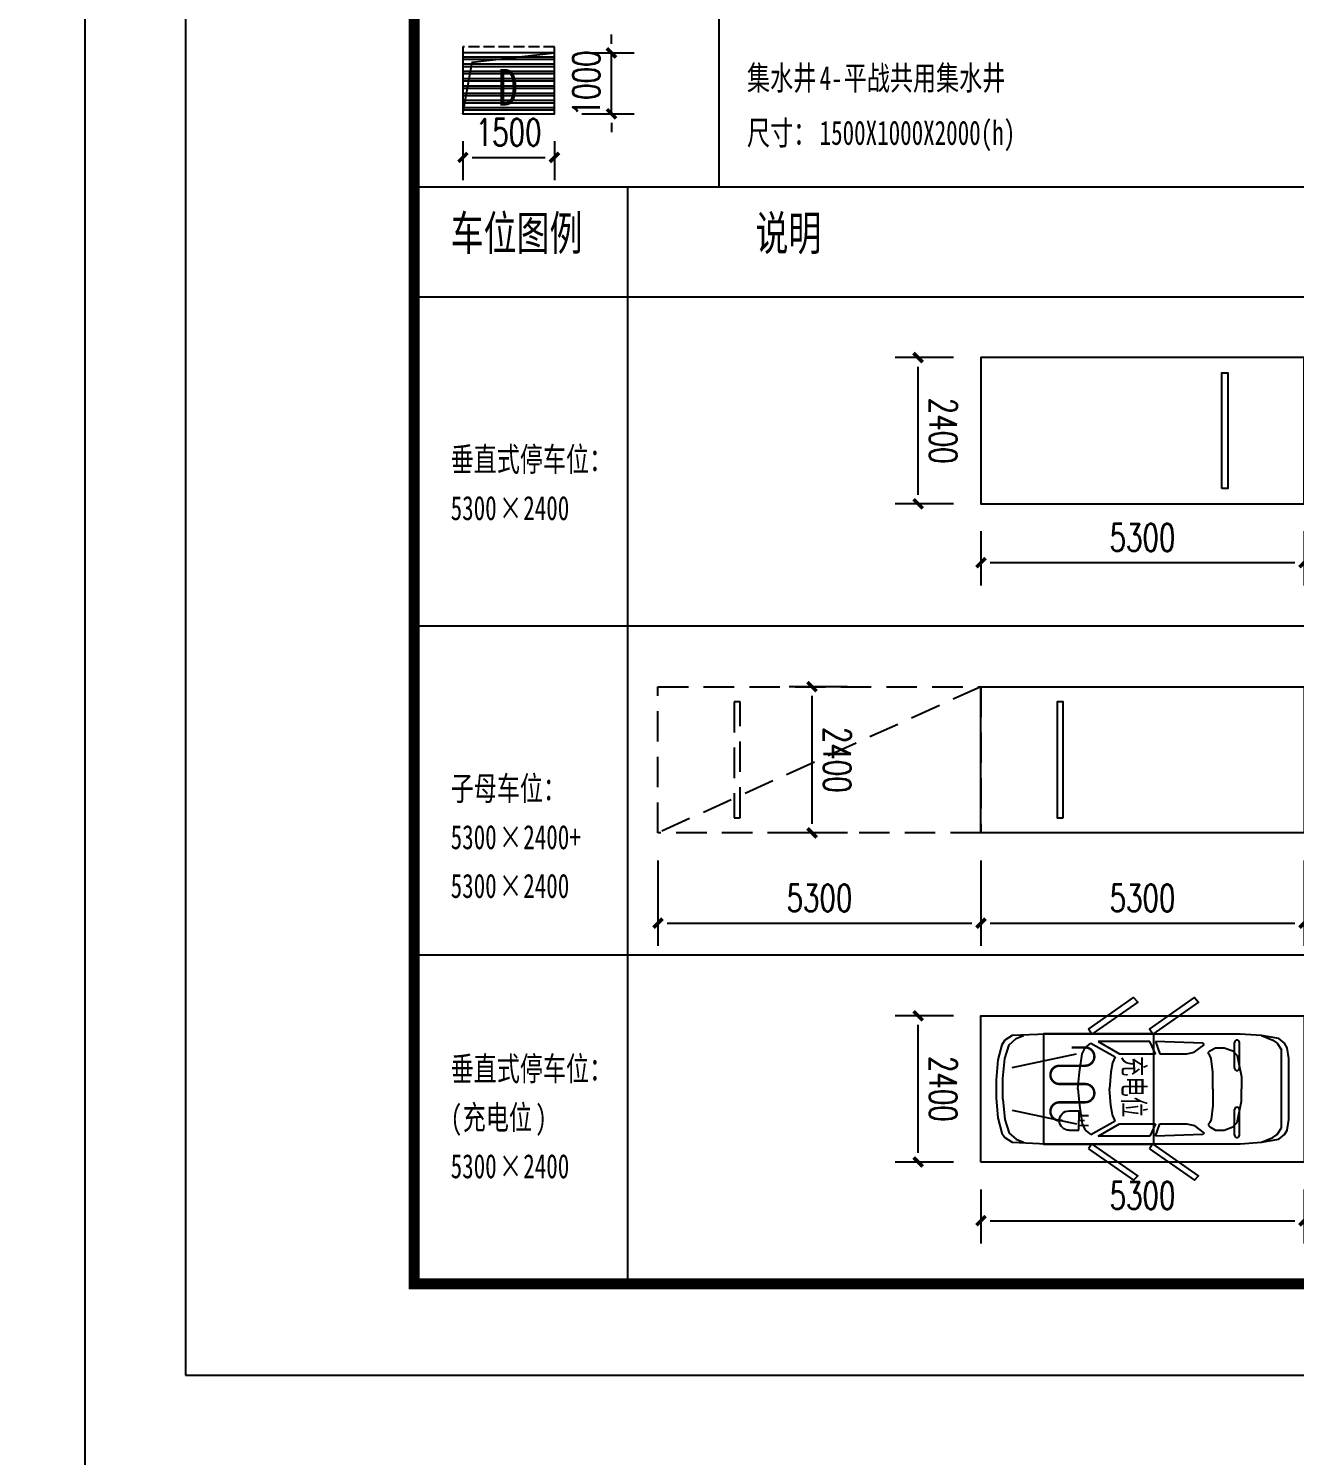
# Model space of a CAD drawing. Header units: millimetres. Extents: x 12325263 to 13848842, y -1463133 to 573208.
# Drawn here: x 12467915 to 12488685, y -1159923 to -1136508 of the extents above; entities that cross this region are included whole.
import ezdxf
from ezdxf.enums import TextEntityAlignment as Align
from ezdxf.xclip import XClip

# ---------------------------------------------------------------- set-up
doc = ezdxf.new("R2010")
doc.units = ezdxf.units.MM
doc.header["$LTSCALE"] = 1000
doc.header["$XCLIPFRAME"] = 0
for name, pattern in [('56号楼地下室墙柱$0$DASHED', [0.75, 0.5, -0.25]), ('DASH', [0.35, 0.25, -0.1]), ('地下室负三层平面图$0$-3F平面$0$$AUDIT_BAD_LTYPE2', [0])]:
    doc.linetypes.add(name, pattern=pattern)
for name, color, linetype in [('-2F平面$0$COLUMN-CONCRETE', 6, 'Continuous'), ('-2F平面$0$WALL-SHATCH', 8, 'Continuous'), ('A-ANNO-TEXT', 7, 'Continuous'), ('J-集水井', 40, 'Continuous'), ('PUB_DIM', 83, 'Continuous'), ('PUB_HATCH', 8, 'Continuous'), ('TITLIN1', 7, 'Continuous'), ('WALL', 5, 'Continuous'), ('公寓机动车库', 23, 'Continuous'), ('地下室平面$0$子母车位', 9, 'Continuous'), ('建筑-停车位', 119, 'Continuous')]:
    doc.layers.add(name, color=color, linetype=linetype)
doc.styles.add('-黑体', font='simhei.ttf')
doc.styles.add('_TCH_DIM_T3', font='SIMPLEX.shx', dxfattribs={"width": 0.705882, "bigfont": 'GBCBIG.shx'})
doc.styles.add('ACHT', font='simhei.ttf')
doc.styles.add('TITXC', font='simhei.ttf')
doc.styles.add('TITXV', font='', dxfattribs={"width": 0.7})
doc.styles.add('黑体', font='simhei.ttf', dxfattribs={"width": 0.7})
doc.styles.get('TITXV').set_extended_font_data('SimSun')
doc.dimstyles.new('_TCH_ARCH&&150', dxfattribs={"dimtxt": 446.25, "dimasz": 150, "dimexe": 375, "dimexo": 450, "dimgap": 189.375, "dimtad": 1, "dimdec": 0, "dimzin": 0, "dimdsep": 46, "dimtxsty": '_TCH_DIM_T3', "dimblk": 'asdggshdfhsg_ArchTick', "dimcen": 0.09, "dimclrt": 7, "dimazin": 2, "dimtfac": 1, "dimtdec": 0, "dimtix": 1, "dimtmove": 2, "dimatfit": 3, "dimfxl": 1, "dimtolj": 1, "dimtzin": 0, "dimarcsym": 0})

# ---------------------------------------------------------------- blocks, each defined once
blk = doc.blocks.new('横向图框_A0')
at = {"layer": 'TITLIN1'}
blk.add_lwpolyline([(0, 0), (1189, 0), (1189, 841), (0, 841)], close=True, dxfattribs=at)
at = {"layer": 'TITLIN1', "const_width": 1.2}
blk.add_lwpolyline([(25, 10), (1179, 10), (1179, 831), (25, 831)], close=True, dxfattribs=at)
blk.add_lwpolyline([(25, 10), (1179, 10), (1179, 831), (25, 831)], close=True, dxfattribs=at)
at = {"style": 'TITXV', "width": 0.8}
for tag, p in [('暖通', (3.13, 781)), ('智能化', (9.38, 781)), ('给排水', (15.63, 705)), ('建筑', (3.13, 705)), ('结构', (9.38, 705)), ('电气', (21.88, 705))]:
    blk.add_attdef(tag, text='', height=2.5, rotation=90, dxfattribs=at).set_placement(p, align=Align.MIDDLE_CENTER)
for tag, height, style, p in [('总工程师', 3, 'ACHT', (1143.11, 210.3)), ('审定', 3, 'ACHT', (1143.11, 202.3)), ('审核', 3, 'ACHT', (1143.11, 194.3)), ('设计总负责人1', 3, 'ACHT', (1143.11, 186.3)), ('设计总负责人2', 3, 'ACHT', (1143.11, 178.3)), ('设计总负责人3', 3, 'ACHT', (1143.11, 170.3)), ('专业负责人1', 3, 'ACHT', (1143.11, 162.3)), ('专业负责人2', 3, 'ACHT', (1143.11, 154.3)), ('专业负责人3', 3, 'ACHT', (1143.11, 146.3)), ('校核1', 3, 'ACHT', (1143.11, 138.3)), ('校核2', 3, 'ACHT', (1143.11, 130.3)), ('设计1', 3, 'ACHT', (1143.11, 122.3)), ('设计2', 3, 'ACHT', (1143.11, 114.3)), ('工程编号', 3, 'TITXC', (1142.31, 74.79)), ('专业', 3, 'TITXC', (1170.43, 74.79)), ('设计阶段', 3, 'TITXC', (1155.54, 67.78)), ('图号', 5, 'TITXC', (1140.34, 32.75)), ('出图日期', 3, 'ACHT', (1144.35, 24.29))]:
    blk.add_attdef(tag, text='', height=height, dxfattribs=dict(style=style)).set_placement(p, align=Align.MIDDLE_CENTER)
at = {"style": 'TITXC', "flags": 1}
for tag, height, p in [('建设单位', 3, (1149.82, 102.29)), ('工程名称', 3, (1149.82, 86.29)), ('图纸名称', 5, (1149.82, 51.04))]:
    blk.add_attdef(tag, text='', height=height, dxfattribs=at).set_placement(p, align=Align.MIDDLE_CENTER)
at = {"style": 'ACHT', "width": 0.8}
for tag, p in [('版本号', (1172.76, 32.79)), ('序号', (1172.76, 24.29))]:
    blk.add_attdef(tag, text='', height=3, dxfattribs=at).set_placement(p, align=Align.MIDDLE_CENTER)
blk = doc.blocks.new('*U20')
blk.add_blockref('横向图框_A0', (0, 0))
blk = doc.blocks.new('A$C15443CC7')
at = {"xscale": 150, "yscale": 150, "zscale": 150}
blk.add_blockref('*U20', (0, 0), dxfattribs=at)
blk = doc.blocks.new('adgshg13--2F平面$0$A$C7F010FC0')
at = {"layer": '-2F平面$0$WALL-SHATCH'}
h = blk.add_hatch(color=256, dxfattribs=at)
h.dxf.hatch_style = 1
h.paths.add_polyline_path([(-60384, -16881), (-763, 197), (12588, -13153), (12588, -157996), (-162965, -188820), (-171262, -180523), (-171262, -31311), (-150707, -10756), (-131860, -7981), (-99162, -7981), (-99162, -4981), (-76620, -4981), (-70108, -16881)], flags=16)
h.paths.add_polyline_path([(-60091, -16381), (-647, 647), (12988, -12988), (12988, -158332), (-163101, -189250), (-171662, -180689), (-171662, -31145), (-150778, -10261), (-131897, -7481), (-99562, -7481), (-99562, -4581), (-76366, -4581), (-69908, -16381)])
at = {"layer": '-2F平面$0$COLUMN-CONCRETE'}
for points in [[(-60091, -16381), (-647, 647), (12988, -12988), (12988, -158332), (-163101, -189250), (-171662, -180689), (-171662, -31145), (-150778, -10261), (-131897, -7481), (-99562, -7481), (-99562, -4581), (-76366, -4581), (-69908, -16381)], [(-60384, -16881), (-763, 197), (12588, -13153), (12588, -157996), (-162965, -188820), (-171262, -180523), (-171262, -31311), (-150707, -10756), (-131860, -7981), (-99162, -7981), (-99162, -4981), (-76620, -4981), (-70108, -16881)]]:
    blk.add_lwpolyline(points, close=True, dxfattribs=at)
blk = doc.blocks.new('A$C2A3E77E8')
at = {"layer": 'WALL', "color": 1}
blk.add_blockref('adgshg13--2F平面$0$A$C7F010FC0', (561507.9, 205483.1), dxfattribs=at)
blk = doc.blocks.new('A$C5DA70C54')
at = {"layer": 'J-集水井', "linetype": 'DASH'}
h = blk.add_hatch(dxfattribs=at)
h.set_pattern_fill('ANSI32', color=98, scale=35.564045, angle=135, style=0)
h.set_pattern_definition([(180, (284.52, -284.51), (-3e-09, -169.374), []), (180, (228.06, -228.05), (-3e-09, -169.374), [])])
edge = h.paths.add_edge_path()
edge.add_line((0, 0), (2134, 0))
edge.add_line((2134, 0), (2134, 1423))
edge.add_line((2134, 1423), (0, 1423))
edge.add_line((0, 1423), (0, 0))
at = {"layer": 'J-集水井', "color": 251, "linetype": 'DASH'}
blk.add_lwpolyline([(2134, 1565), (0, 1565), (0, 0), (2134, 0)], close=True, dxfattribs=at)
at = {"layer": 'J-集水井'}
blk.add_lwpolyline([(2134, 1423), (0, 1423), (0, 0), (2134, 0)], close=True, dxfattribs=at)
blk.add_lwpolyline([(0, 0), (215, 1205), (2134, 1423)], dxfattribs=at)
at = {"layer": 'J-集水井', "color": 7, "style": '-黑体', "width": 0.8}
blk.add_text('D', height=854, rotation=0, dxfattribs=at).set_placement((819, 194))
blk = doc.blocks.new('asdggshdfhsg_ArchTick')
at = {"color": 0, "linetype": 'ByBlock', "const_width": 0.4}
blk.add_lwpolyline([(-0.5, -0.5), (0.5, 0.5)], dxfattribs=at)
blk = doc.blocks.new('*D5415')
at = {"layer": 'Defpoints', "color": 0, "transparency": 16777216}
for p in [(2300, 2200), (3237, 2200), (2300, 1200)]:
    blk.add_point(p, dxfattribs=at)
at = {"layer": 'PUB_DIM', "color": 0, "lineweight": -2, "transparency": 16777216}
for p, q in [((3237, 2350), (3237, 2500)), ((2750, 2200), (3612, 2200)), ((3237, 1200), (3237, 2200)), ((2750, 1200), (3612, 1200)), ((3237, 1050), (3237, 900))]:
    blk.add_line(p, q, dxfattribs=at)
at = {"layer": 'PUB_DIM', "color": 0, "lineweight": -2, "transparency": 16777216, "xscale": 150, "yscale": 150, "zscale": 150}
for p, rotation in [((3237, 2200), 270), ((3237, 1200), 90)]:
    blk.add_blockref('asdggshdfhsg_ArchTick', p, dxfattribs=dict(at, rotation=rotation))
at = {"layer": 'PUB_DIM', "color": 7, "transparency": 16777216, "insert": (2824, 1700), "char_height": 446.2, "attachment_point": 5, "rotation": 90, "style": '_TCH_DIM_T3'}
blk.add_mtext('\\A1;1000', dxfattribs=at)
blk = doc.blocks.new('*D5416')
at = {"layer": 'Defpoints', "color": 0, "transparency": 16777216}
for p in [(800, 1200), (2300, 1200), (2300, 485)]:
    blk.add_point(p, dxfattribs=at)
at = {"layer": 'PUB_DIM', "color": 0, "lineweight": -2, "transparency": 16777216}
for p, q in [((800, 750), (800, 110)), ((2300, 750), (2300, 110)), ((950, 485), (2150, 485))]:
    blk.add_line(p, q, dxfattribs=at)
at = {"layer": 'PUB_DIM', "color": 0, "lineweight": -2, "transparency": 16777216, "xscale": 150, "yscale": 150, "zscale": 150, "rotation": 180}
blk.add_blockref('asdggshdfhsg_ArchTick', (800, 485), dxfattribs=at)
at = {"layer": 'PUB_DIM', "color": 0, "lineweight": -2, "transparency": 16777216, "xscale": 150, "yscale": 150, "zscale": 150}
blk.add_blockref('asdggshdfhsg_ArchTick', (2300, 485), dxfattribs=at)
at = {"layer": 'PUB_DIM', "color": 7, "transparency": 16777216, "insert": (1550, 897), "char_height": 446.2, "attachment_point": 5, "style": '_TCH_DIM_T3'}
blk.add_mtext('\\A1;1500', dxfattribs=at)
blk = doc.blocks.new('地下室平面$0$CAR-4')
blk.add_lwpolyline([(-1200, 0), (1200, 0), (1200, -5300), (-1200, -5300)], close=True)
at = {"extrusion": (-0.000447791, -3.39718e-15, 1), "elevation": -1}
blk.add_lwpolyline([(-950, -1350), (950, -1350), (950, -1250), (-950, -1250)], close=True, dxfattribs=at)
blk = doc.blocks.new('地下室平面$0$A$C3CDF16B7')
at = {"layer": '地下室平面$0$子母车位', "linetype": '56号楼地下室墙柱$0$DASHED'}
blk.add_line((0, -2400), (-5300, 0), dxfattribs=at)
blk.add_lwpolyline([(-5300, 0), (-5300, -2400), (0, -2400), (0, 0)], close=True, dxfattribs=at)
at = {"layer": '地下室平面$0$子母车位', "linetype": '56号楼地下室墙柱$0$DASHED', "extrusion": (5.83414e-14, 0.000447791, 1), "elevation": -1}
blk.add_lwpolyline([(-3950, -250), (-3950, -2150), (-4050, -2150), (-4050, -250)], close=True, dxfattribs=at)
blk = doc.blocks.new('asdfsfsdf')
at = {"color": 253, "linetype": '地下室负三层平面图$0$-3F平面$0$$AUDIT_BAD_LTYPE2', "transparency": 33554559, "extrusion": (0.000447791, 3.52996e-16, 1)}
for p, q in [((-725, -212, 0), (-825, -329, 0)), ((-500, -141, 0), (-725, -212, 0)), ((-169, -110, 0), (-500, -141, 0)), ((169, -110, 0), (-169, -110, 0)), ((169, -110, 0), (500, -141, 0)), ((500, -141, 0), (725, -212, 0)), ((725, -212, 0), (825, -329, 0)), ((-825, -329, 0), (-875, -447, 0)), ((-350, -259, 0), (-575, -1318, 0)), ((350, -259, 0), (575, -1318, 0)), ((825, -329, 0), (875, -447, 0)), ((-275, -1365, 0), (-575, -1412, 0)), ((0, -1341), (-275, -1365, 0)), ((0, -1341), (275, -1365, 0)), ((275, -1365, 0), (575, -1412, 0)), ((-675, -1459, 0), (-750, -1553, 0)), ((-750, -1553, 0), (-525, -1953, 0)), ((-575, -1412, 0), (-675, -1459, 0)), ((750, -1553, 0), (525, -1953, 0)), ((575, -1412, 0), (675, -1459, 0)), ((675, -1459, 0), (750, -1553, 0)), ((-775, -2518, 0), (-775, -1671, 0)), ((-775, -1671, 0), (-575, -2024, 0)), ((-275, -1882, 0), (0, -1859)), ((275, -1882, 0), (0, -1859)), ((775, -1671, 0), (575, -2024, 0)), ((775, -2518, 0), (775, -1671, 0)), ((-575, -2024, 0), (-575, -2612, 0)), ((-525, -1953, 0), (-425, -1906, 0)), ((-425, -1906, 0), (-275, -1882, 0)), ((425, -1906, 0), (275, -1882, 0)), ((525, -1953, 0), (425, -1906, 0)), ((575, -2024, 0), (575, -2612, 0)), ((-575, -2612, 0), (-775, -2518, 0)), ((575, -2612, 0), (775, -2518, 0)), ((-775, -2612, 0), (-575, -2682, 0)), ((-750, -3388, 0), (-775, -2612, 0)), ((-575, -2682, 0), (-575, -3129, 0)), ((775, -2612, 0), (575, -2682, 0)), ((575, -2682, 0), (575, -3129, 0)), ((750, -3388, 0), (775, -2612, 0)), ((-600, -3247, 0), (-725, -3412, 0)), ((-575, -3129, 0), (-600, -3247, 0)), ((575, -3129, 0), (600, -3247, 0)), ((600, -3247, 0), (725, -3412, 0)), ((-725, -3412, 0), (-750, -3388, 0)), ((-625, -3506, 0), (-675, -3600, 0)), ((-600, -3482, 0), (-625, -3506, 0)), ((-575, -3482, 0), (-600, -3482, 0)), ((-550, -3506, 0), (-575, -3482, 0)), ((-500, -3529, 0), (-550, -3506, 0)), ((500, -3529, 0), (550, -3506, 0)), ((550, -3506, 0), (575, -3482, 0)), ((575, -3482, 0), (600, -3482, 0)), ((600, -3482, 0), (625, -3506, 0)), ((625, -3506, 0), (675, -3600, 0)), ((725, -3412, 0), (750, -3388, 0)), ((-675, -3600, 0), (-675, -3741, 0)), ((-675, -3741, 0), (-625, -3882, 0)), ((-275, -3553, 0), (-500, -3529, 0)), ((0, -3553), (-275, -3553, 0)), ((0, -3553), (275, -3553, 0)), ((275, -3553, 0), (500, -3529, 0)), ((675, -3741, 0), (625, -3882, 0)), ((675, -3600, 0), (675, -3741, 0)), ((-625, -3882, 0), (-550, -3953, 0)), ((-550, -3953, 0), (-200, -4024, 0)), ((550, -3953, 0), (200, -4024, 0)), ((625, -3882, 0), (550, -3953, 0)), ((-200, -4024, 0), (0, -4024)), ((200, -4024, 0), (0, -4024)), ((-875, -4353, 0), (-800, -4541, 0)), ((875, -4353, 0), (800, -4541, 0)), ((-800, -4541, 0), (-750, -4612, 0)), ((-750, -4612, 0), (-641, -4680, 0)), ((641, -4680, 0), (-641, -4680, 0)), ((750, -4612, 0), (641, -4680, 0)), ((800, -4541, 0), (750, -4612, 0))]:
    blk.add_line(p, q, dxfattribs=at)
for points in [[(-475, -24), (-150, 0), (150, 0), (475, -24), (725, -94), (800, -141), (875, -259), (900, -824), (900, -4000), (875, -4353), (825, -4635), (750, -4729), (675, -4776), (500, -4800), (-500, -4800), (-675, -4776), (-750, -4729), (-825, -4635), (-875, -4353), (-900, -4000), (-900, -824), (-875, -259), (-800, -141), (-725, -94)], [(-982, -1513), (-1500, -2253), (-1425, -2321), (-900, -1571)]]:
    blk.add_lwpolyline(points, close=True, dxfattribs=at)
at = {"color": 253, "linetype": '地下室负三层平面图$0$-3F平面$0$$AUDIT_BAD_LTYPE2', "transparency": 33554559, "extrusion": (0.000447791, 3.52996e-16, 1), "elevation": 0}
for points in [[(982, -1513), (1500, -2253), (1425, -2321), (900, -1571)], [(-900, -2571), (-982, -2513), (-1500, -3253), (-1425, -3321)], [(982, -2513), (1500, -3253), (1425, -3321), (900, -2571)]]:
    blk.add_lwpolyline(points, close=True, dxfattribs=at)
blk = doc.blocks.new('车位')
h = blk.add_hatch()
h.set_pattern_fill('ANSI31', color=256, scale=1000)
h.set_pattern_definition([(45, (-2400, -5300), (-1122.53, 1122.53), [])])
h.paths.add_polyline_path([(1880, -3855), (1880, -3695), (1720, -3695), (1560, -3695), (1560, -3855, 0.989863)])
for p, q in [((400, -1100), (400, -1100)), ((860, -1060), (440, -1060)), ((860, -1140), (440, -1140)), ((1500, -1100), (1500, -1100)), ((1960, -1060), (1540, -1060)), ((1960, -1140), (1540, -1140)), ((2000, -1100), (2000, -1100)), ((1880, -3695), (1720, -3695)), ((1880, -3855), (1880, -3695))]:
    blk.add_line(p, q)
for points in [[(2400, -5300), (0, -5300), (0, 0), (2400, 0)], [(290, -2469), (2110, -2469), (2110, -4269), (290, -4269)]]:
    blk.add_lwpolyline(points, close=True)
at = {"const_width": 40}
blk.add_lwpolyline([(520, -3813), (520, -3590, -1), (820, -3590), (820, -4011, 1), (1120, -4011), (1120, -3590, -1), (1420, -3590), (1420, -4011, 1), (1720, -4011), (1720, -3963)], format="xyb", dxfattribs=at)
blk.add_lwpolyline([(1880, -3851, -1), (1560, -3855), (1560, -3695), (1720, -3695)], format="xyb")
at = {"const_width": 30}
for points in [[(1640, -3695), (1640, -3534)], [(1720, -3695), (1720, -3600)], [(1800, -3695), (1800, -3534)]]:
    blk.add_lwpolyline(points, dxfattribs=at)
for centre, start, end in [((440, -1100), 90, 180), ((440, -1100), 180, 270), ((860, -1100), 0, 90), ((860, -1100), 270, 0), ((1540, -1100), 90, 180), ((1540, -1100), 180, 270), ((1960, -1100), 0, 90), ((1960, -1100), 0, 90), ((1960, -1100), 270, 0), ((1960, -1100), 270, 0)]:
    blk.add_arc(centre, 40, start, end)
at = {"xscale": -1, "rotation": 180}
blk.add_blockref('asdfsfsdf', (1200, -5050), dxfattribs=at)
at = {"insert": (662, -2615), "char_height": 350, "attachment_point": 1, "rotation": 360, "style": '黑体'}
blk.add_mtext_dynamic_manual_height_columns('充电位', width=1328.11, gutter_width=1750, heights=[0], dxfattribs=at)
blk = doc.blocks.new('*D5427')
at = {"layer": 'Defpoints', "color": 0, "transparency": 16777216}
for p in [(8269, 9800), (9300, 9800), (9300, 7400)]:
    blk.add_point(p, dxfattribs=at)
at = {"layer": 'PUB_DIM', "color": 0, "lineweight": -2, "transparency": 16777216}
for p, q in [((8850, 9800), (7894, 9800)), ((8269, 7550), (8269, 9650)), ((8850, 7400), (7894, 7400))]:
    blk.add_line(p, q, dxfattribs=at)
at = {"layer": 'PUB_DIM', "color": 0, "lineweight": -2, "transparency": 16777216, "xscale": 150, "yscale": 150, "zscale": 150}
for p, rotation in [((8269, 9800), 90.00034866105784), ((8269, 7400), 270.0003486610578)]:
    blk.add_blockref('asdggshdfhsg_ArchTick', p, dxfattribs=dict(at, rotation=rotation))
at = {"layer": 'PUB_DIM', "color": 7, "transparency": 16777216, "insert": (8681, 8600), "char_height": 446.2, "attachment_point": 5, "rotation": 270.0003, "style": '_TCH_DIM_T3'}
blk.add_mtext('\\A1;2400', dxfattribs=at)
blk = doc.blocks.new('*D5428')
at = {"layer": 'Defpoints', "color": 0, "transparency": 16777216}
for p in [(9300, 7400), (14600, 7400), (14600, 6436)]:
    blk.add_point(p, dxfattribs=at)
at = {"layer": 'PUB_DIM', "color": 0, "lineweight": -2, "transparency": 16777216}
for p, q in [((9300, 6950), (9300, 6061)), ((14600, 6950), (14600, 6061)), ((9450, 6436), (14450, 6436))]:
    blk.add_line(p, q, dxfattribs=at)
at = {"layer": 'PUB_DIM', "color": 0, "lineweight": -2, "transparency": 16777216, "xscale": 150, "yscale": 150, "zscale": 150}
for p, rotation in [((9300, 6436), 180.0003486651388), ((14600, 6436), 0.0003486651387921976)]:
    blk.add_blockref('asdggshdfhsg_ArchTick', p, dxfattribs=dict(at, rotation=rotation))
at = {"layer": 'PUB_DIM', "color": 7, "transparency": 16777216, "insert": (11950, 6849), "char_height": 446.2, "attachment_point": 5, "rotation": 0.0003, "style": '_TCH_DIM_T3'}
blk.add_mtext('\\A1;5300', dxfattribs=at)
blk = doc.blocks.new('*D5429')
at = {"layer": 'Defpoints', "color": 0, "transparency": 16777216}
for p in [(4000, 2000), (9300, 2000), (9300, 520)]:
    blk.add_point(p, dxfattribs=at)
at = {"layer": 'PUB_DIM', "color": 0, "lineweight": -2, "transparency": 16777216}
for p, q in [((4000, 1550), (4000, 145)), ((9300, 1550), (9300, 145)), ((4150, 520), (9150, 520))]:
    blk.add_line(p, q, dxfattribs=at)
at = {"layer": 'PUB_DIM', "color": 0, "lineweight": -2, "transparency": 16777216, "xscale": 150, "yscale": 150, "zscale": 150}
for p, rotation in [((4000, 520), 180.0003486651388), ((9300, 520), 0.0003486651388049198)]:
    blk.add_blockref('asdggshdfhsg_ArchTick', p, dxfattribs=dict(at, rotation=rotation))
at = {"layer": 'PUB_DIM', "color": 7, "transparency": 16777216, "insert": (6650, 932), "char_height": 446.2, "attachment_point": 5, "rotation": 0.0003, "style": '_TCH_DIM_T3'}
blk.add_mtext('\\A1;5300', dxfattribs=at)
blk = doc.blocks.new('*D5430')
at = {"layer": 'Defpoints', "color": 0, "transparency": 16777216}
for p in [(9300, 2000), (14600, 2000), (14600, 520)]:
    blk.add_point(p, dxfattribs=at)
at = {"layer": 'PUB_DIM', "color": 0, "lineweight": -2, "transparency": 16777216}
for p, q in [((9300, 1550), (9300, 145)), ((14600, 1550), (14600, 145)), ((9450, 520), (14450, 520))]:
    blk.add_line(p, q, dxfattribs=at)
at = {"layer": 'PUB_DIM', "color": 0, "lineweight": -2, "transparency": 16777216, "xscale": 150, "yscale": 150, "zscale": 150}
for p, rotation in [((9300, 520), 180.0003486651388), ((14600, 520), 0.0003486651388049198)]:
    blk.add_blockref('asdggshdfhsg_ArchTick', p, dxfattribs=dict(at, rotation=rotation))
at = {"layer": 'PUB_DIM', "color": 7, "transparency": 16777216, "insert": (11950, 932), "char_height": 446.2, "attachment_point": 5, "rotation": 0.0003, "style": '_TCH_DIM_T3'}
blk.add_mtext('\\A1;5300', dxfattribs=at)
blk = doc.blocks.new('*D5435')
at = {"layer": 'Defpoints', "color": 0, "transparency": 16777216}
for p in [(6529, 4400), (7561, 4400), (7561, 2000)]:
    blk.add_point(p, dxfattribs=at)
at = {"layer": 'PUB_DIM', "color": 0, "lineweight": -2, "transparency": 16777216}
for p, q in [((7111, 4400), (6154, 4400)), ((6529, 2150), (6529, 4250)), ((7111, 2000), (6154, 2000))]:
    blk.add_line(p, q, dxfattribs=at)
at = {"layer": 'PUB_DIM', "color": 0, "lineweight": -2, "transparency": 16777216, "xscale": 150, "yscale": 150, "zscale": 150}
for p, rotation in [((6529, 4400), 90.00034866105784), ((6529, 2000), 270.0003486610578)]:
    blk.add_blockref('asdggshdfhsg_ArchTick', p, dxfattribs=dict(at, rotation=rotation))
at = {"layer": 'PUB_DIM', "color": 7, "transparency": 16777216, "insert": (6942, 3200), "char_height": 446.2, "attachment_point": 5, "rotation": 270.0003, "style": '_TCH_DIM_T3'}
blk.add_mtext('\\A1;2400', dxfattribs=at)
blk = doc.blocks.new('*D5436')
at = {"layer": 'Defpoints', "color": 0, "transparency": 16777216}
for p in [(8269, -1000), (9300, -1000), (9300, -3400)]:
    blk.add_point(p, dxfattribs=at)
at = {"layer": 'PUB_DIM', "color": 0, "lineweight": -2, "transparency": 16777216}
for p, q in [((8850, -1000), (7894, -1000)), ((8269, -3250), (8269, -1150)), ((8850, -3400), (7894, -3400))]:
    blk.add_line(p, q, dxfattribs=at)
at = {"layer": 'PUB_DIM', "color": 0, "lineweight": -2, "transparency": 16777216, "xscale": 150, "yscale": 150, "zscale": 150}
for p, rotation in [((8269, -1000), 90.00034866105784), ((8269, -3400), 270.0003486610578)]:
    blk.add_blockref('asdggshdfhsg_ArchTick', p, dxfattribs=dict(at, rotation=rotation))
at = {"layer": 'PUB_DIM', "color": 7, "transparency": 16777216, "insert": (8681, -2200), "char_height": 446.2, "attachment_point": 5, "rotation": 270.0003, "style": '_TCH_DIM_T3'}
blk.add_mtext('\\A1;2400', dxfattribs=at)
blk = doc.blocks.new('*D5437')
at = {"layer": 'Defpoints', "color": 0, "transparency": 16777216}
for p in [(9300, -3400), (14600, -3400), (14600, -4364)]:
    blk.add_point(p, dxfattribs=at)
at = {"layer": 'PUB_DIM', "color": 0, "lineweight": -2, "transparency": 16777216}
for p, q in [((9300, -3850), (9300, -4739)), ((14600, -3850), (14600, -4739)), ((9450, -4364), (14450, -4364))]:
    blk.add_line(p, q, dxfattribs=at)
at = {"layer": 'PUB_DIM', "color": 0, "lineweight": -2, "transparency": 16777216, "xscale": 150, "yscale": 150, "zscale": 150}
for p, rotation in [((9300, -4364), 180.0003486651388), ((14600, -4364), 0.0003486651388049198)]:
    blk.add_blockref('asdggshdfhsg_ArchTick', p, dxfattribs=dict(at, rotation=rotation))
at = {"layer": 'PUB_DIM', "color": 7, "transparency": 16777216, "insert": (11950, -3951), "char_height": 446.2, "attachment_point": 5, "rotation": 0.0003, "style": '_TCH_DIM_T3'}
blk.add_mtext('\\A1;5300', dxfattribs=at)
blk = doc.blocks.new('A$C20AC37F1')
for p, q in [((5000, 12600), (5000, 0)), ((0, 0), (30000, 0))]:
    blk.add_line(p, q)
blk.add_lwpolyline([(0, 0), (0, 12600), (30000, 12600), (30000, 0)])
at = {"xscale": 0.7029571553170839, "yscale": 0.7029571553170839, "zscale": 0.7029571553170839}
blk.add_blockref('A$C5DA70C54', (800, 1200), dxfattribs=at)
at = {"layer": 'A-ANNO-TEXT', "style": 'TITXV', "width": 0.7}
for s, height, p in [('集水井', 396.52, (5461.1, 1591)), ('4-', 396.52, (6652, 1591)), ('平战共用集水井', 396.52, (7049, 1591)), ('尺寸：', 396.52, (5461.1, 691)), ('1500X1000X2000(h)', 396.519, (6652, 691))]:
    blk.add_text(s, height=height, dxfattribs=at).set_placement(p)
at = {"layer": 'PUB_DIM'}
for p1, p2, distance, picture, middle in [((2300, 1200), (2300, 2200), -936.6, '*D5415', (2824.1, 1700)), ((800, 1200), (2300, 1200), -715.3, '*D5416', (1550, 897.2))]:
    dim = blk.add_aligned_dim(p1=p1, p2=p2, distance=distance, dimstyle='_TCH_ARCH&&150', dxfattribs=at)
    dim.commit()
    dim.dimension.update_dxf_attribs({"geometry": picture, "text_midpoint": middle})
blk = doc.blocks.new('A$C2E211B97')
for p, q in [((0, 12600), (30000, 12600)), ((3500, 12600), (3500, -5400)), ((0, 10800), (30000, 10800)), ((0, 5400), (30000, 5400)), ((0, 0), (30000, 0)), ((0, -5400), (30000, -5400))]:
    blk.add_line(p, q)
blk.add_lwpolyline([(0, -5400), (0, 12600), (30000, 12600), (30000, -5400)])
at = {"layer": '公寓机动车库', "xscale": -1, "rotation": 270.0003486765241}
blk.add_blockref('地下室平面$0$CAR-4', (14600, 8600), dxfattribs=at)
at = {"layer": '公寓机动车库', "rotation": 89.99983830339741}
blk.add_blockref('地下室平面$0$CAR-4', (9300, 3200), dxfattribs=at)
at = {"layer": '地下室平面$0$子母车位', "xscale": -1, "rotation": 179.9999336232542}
blk.add_blockref('地下室平面$0$A$C3CDF16B7', (9300, 2000), dxfattribs=at)
at = {"layer": '建筑-停车位', "rotation": 270}
blk.add_blockref('车位', (14600, -1000), dxfattribs=at)
at = {"layer": 'A-ANNO-TEXT', "color": 2, "style": 'TITXV', "width": 0.7}
for s, p in [('车位图例', (598.9, 11560.2)), ('说明', (5598.9, 11560.2))]:
    blk.add_text(s, height=566.46, dxfattribs=at).set_placement(p)
at = {"layer": 'A-ANNO-TEXT', "style": 'TITXV', "width": 0.7}
for s, height, p in [('垂直式停车位：', 396.52, (598.9, 7933.4)), ('5300', 396.52, (598.9, 7133.4)), ('×', 396.5, (1392.8, 7133.4)), ('2400', 396.52, (1789.8, 7133.4)), ('子母车位：', 396.52, (598.9, 2533.4)), ('5300', 396.52, (598.9, 1733.4)), ('×', 396.5, (1392.8, 1733.4)), ('2400+', 396.52, (1789.8, 1733.4)), ('5300', 396.52, (598.9, 933.4)), ('×', 396.5, (1392.8, 933.4)), ('2400', 396.52, (1789.8, 933.4)), ('垂直式停车位：', 396.52, (598.9, -2066.6)), ('(', 396.5, (598.9, -2866.6)), ('充电位', 396.52, (797.4, -2866.6)), (')', 396.5, (1988.3, -2866.6)), ('5300', 396.52, (598.9, -3666.6)), ('2400', 396.52, (1789.8, -3666.6)), ('×', 396.5, (1392.8, -3666.6))]:
    blk.add_text(s, height=height, dxfattribs=at).set_placement(p)
at = {"layer": 'PUB_DIM'}
for p1, p2, distance, picture, middle in [((9300, 7400), (9300, 9800), 1031.3, '*D5427', (8681.2, 8600)), ((9300, 7400), (14600, 7400), -963.8, '*D5428', (11950, 6848.7)), ((7560.8, 2000), (7560.7, 4400), 1031.3, '*D5435', (6942, 3200)), ((4000, 2000), (9300, 2000), -1480.1, '*D5429', (6650, 932.5)), ((9300, 2000), (14600, 2000.1), -1480.1, '*D5430', (11950, 932.5)), ((9300, -3400), (9300, -1000), 1031.3, '*D5436', (8681.2, -2200)), ((9300, -3400), (14600, -3400), -963.8, '*D5437', (11950, -3951.2))]:
    dim = blk.add_aligned_dim(p1=p1, p2=p2, distance=distance, dimstyle='_TCH_ARCH&&150', dxfattribs=at)
    dim.commit()
    dim.dimension.update_dxf_attribs({"geometry": picture, "text_midpoint": middle})

msp = doc.modelspace()

# ---------------------------------------------------------------- linework, layer by layer
at = {"layer": 'PUB_HATCH'}
msp.add_lwpolyline([(12468841.6, -983133), (12648841.6, -983133), (12648841.6, -1213133), (12468841.6, -1213133)], close=True, dxfattribs=at)

# ---------------------------------------------------------------- block references
for name, p in [('A$C15443CC7', (12470491.6, -1158608)), ('A$C20AC37F1', (12474241.6, -1139108)), ('A$C2E211B97', (12474241.6, -1151708))]:
    msp.add_blockref(name, p)
ref = msp.add_blockref('A$C2A3E77E8', (12039933.3, -1095474.8), dxfattribs=dict(rotation=350.0412492537527))
XClip(ref).set_block_clipping_path([(574517.6328491271, 127502.2367430634), (563167.6328490991, 127502.2228846755), (563167.6311767455, 128872.3654828509), (556800.2987149898, 128872.35771109), (544257.8770271596, 126670.0996581088), (543557.4714692105, 130659.0804795903), (536268.9804626536, 129379.331731239), (537790.8662453052, 120711.8038626132), (523312.3703787625, 118169.6006707186), (521652.1357429288, 127625.0713569671), (520765.6618171427, 127469.4202569119), (520307.3778515682, 130079.4678951118), (515776.700237589, 129283.9687092729), (515422.1926091146, 131303.0932199814), (513452.2958014049, 130957.2097736297), (514282.4182554409, 126229.4878651481), (510637.9919826575, 125589.577113275), (512263.534631284, 116331.1783077423), (512362.3527807724, 116348.529120174), (517291.1072248165, 88278.0145814414), (519851.8954271879, 88727.6234641299), (522454.6248882134, 73904.4148362107), (519893.7906026859, 73454.7686835658), (526007.3042119928, 38637.452739819), (480033.7029030509, 30565.0258553012), (466439.1866319198, 28317.0522398334), (446673.6220214516, 140886.9888556413), (578014.3726615645, 163948.422490485), (584117.7942495663, 129187.8787387202)])

doc.saveas('drawing.dxf')
